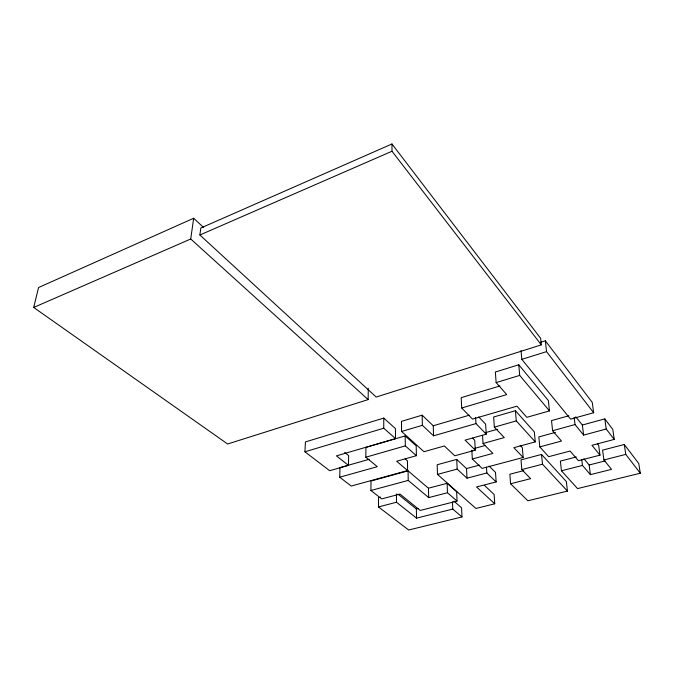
<?xml version="1.0" encoding="UTF-8"?>
<svg xmlns="http://www.w3.org/2000/svg" width="674" height="674" viewBox="0 0 674 674"><rect width="100%" height="100%" fill="white"/><g stroke="black" fill="none" stroke-linecap="round" stroke-linejoin="round"><path stroke-width="1.01" d="M348.433 465.363L336.436 455.877L395.512 438.606L383.75 428.209L383.759 418.082L305.432 441.917L304.926 451.791L329.687 470.713L348.433 465.363L348.652 455.632L344.684 452.431M453.914 501.144L461.564 507.775L461.985 516.941L408.655 530.017L378.502 506.932L378.544 497.656L380.532 497.134M370.911 490.487L371.003 481.025L408.082 470.848L428.445 488.22L428.698 497.606L447.477 492.745L457.056 501.102L420.222 510.437L399.985 494.067L381.695 498.895L370.911 490.487L408.217 480.419L428.698 497.606M203.666 227.568L193.665 218.25L38.553 287.537L33.7 307.454L227.618 443.998L368.147 399.589L368.282 388.216M339.713 477.226L377.314 466.669L365.813 457.216L365.94 447.401L405.192 435.926L416.203 445.851L416.389 455.691L396.666 461.235L407.593 470.553L351.23 486.047L339.713 477.226L339.991 467.63L369.285 459.255M199.883 234.999L200.827 228.006L391.956 143.983L540.624 338.314L541.315 344.869L376.193 397.045L199.883 234.999L391.99 151.246L391.956 143.983M368.147 399.589L190.725 238.992L193.665 218.25M33.7 307.454L190.725 238.992M540.455 342.35L545.359 340.791L592.278 402.445L593.659 412.741L570.608 419.144L521.819 359.343L521.019 350.531M521.819 359.343L546.538 351.634L593.659 412.741M461.707 407.997L472.499 419.093L516.958 406.161L526.824 417.332L549.47 410.896L548.375 400.583L518.761 364.769L495.365 372.023L496.131 382.588L506.738 394.593L461.707 407.997L461.193 397.668L499.948 385.941M496.131 382.588L519.705 375.401L549.47 410.896M475.28 450.148L465.085 440.13L486.249 434.166L475.954 423.601L433.542 435.825L433.239 425.774L422.135 415.167L401.468 421.368L401.569 431.461L424.005 451.706L444.334 445.977L454.781 455.793L475.28 450.148L474.723 440.24L472.55 438.066M304.926 451.791L383.75 428.209M401.569 431.461L422.379 425.319L433.542 435.825M433.239 425.774L469.348 415.184M471.842 450.156L472.322 458.994L482.087 468.396L523.15 457.469L513.866 447.696L535.266 441.883L534.314 431.882L515.425 410.71L493.638 417.004L494.345 427.148L504.27 437.594L483.039 443.492L482.542 435.514M365.813 457.216L405.318 445.876L416.389 455.691M494.345 427.148L516.284 420.913L535.266 441.883M485.432 432.666L497.488 429.262M568.73 415.791L551.517 420.601L552.596 430.72L561.493 441.049L539.798 446.887L538.821 436.937L555.477 432.379M474.707 448.37L485.406 445.404M552.596 430.72L575.023 424.553L583.625 435.101L606.221 429.026L614.241 439.423L591.949 445.295L599.995 455.152L578.418 460.713L570.094 451.049L548.67 456.686L539.798 446.887M494.75 503.79L476.543 486.982L496.157 481.927L486.839 472.963L467.006 478.186L466.526 468.582L456.736 459.398L437.182 464.748L437.493 474.395L475.911 508.449L494.75 503.79L494.126 494.463L484.311 485.263M575.764 416.835L582.361 425.024L604.789 418.891L612.784 429.389L614.241 439.423M472.322 458.994L492.888 453.4L483.039 443.492M437.493 474.395L457.166 469.104L467.006 478.186M466.526 468.582L479.332 465.144M510.589 483.78L527.877 500.782L567.441 491.085L566.379 481.607L541.542 454.436L520.994 459.887L521.819 469.593L530.64 478.666L510.589 483.78L509.847 474.235L523.799 470.604M428.445 488.22L447.115 483.309L456.652 491.75L457.056 501.102M378.502 506.932L396.489 502.24L416.54 518.129L452.76 509.072L461.985 516.941M521.819 469.593L542.503 464.201L567.441 491.085M576.295 456.964L560.38 461.1L561.442 470.797L577.559 488.599L640.3 473.215L638.767 463.527L624.284 444.503L602.573 450.139L603.912 459.963L611.571 469.348L590.399 474.648L582.471 465.431L581.755 459.575M561.442 470.797L582.471 465.431M603.912 459.963L625.775 454.386L640.3 473.215M398.022 494.202L416.363 508.988L418.369 508.482M583.903 458.775L589.169 464.984L605.193 460.906M405.133 458.851L407.467 460.873L407.593 470.553M383.759 418.082L395.444 428.588L395.512 438.606M489.08 466.088L495.5 472.356L496.157 481.927M478.776 416.979L485.6 424.089L486.249 434.166M520.168 445.354L522.299 447.637L523.15 457.469M597.425 443.753L598.664 445.287L599.995 455.152M391.99 151.246L541.315 344.869M624.284 444.503L625.775 454.386M604.789 418.891L606.221 429.026M589.169 464.984L590.399 474.648M582.361 425.024L583.625 435.101M574.155 417.425L575.023 424.553M545.359 340.791L546.538 351.634M541.542 454.436L542.503 464.201M518.761 364.769L519.705 375.401M515.425 410.71L516.284 420.913M486.476 467.166L486.839 472.963M475.6 417.492L475.954 423.601M456.736 459.398L457.166 469.104M452.465 501.877L452.76 509.072M447.115 483.309L447.477 492.745M422.135 415.167L422.379 425.319M416.363 508.988L416.54 518.129M408.082 470.848L408.217 480.419M405.192 435.926L405.318 445.876M396.43 493.949L396.489 502.24"/></g></svg>
